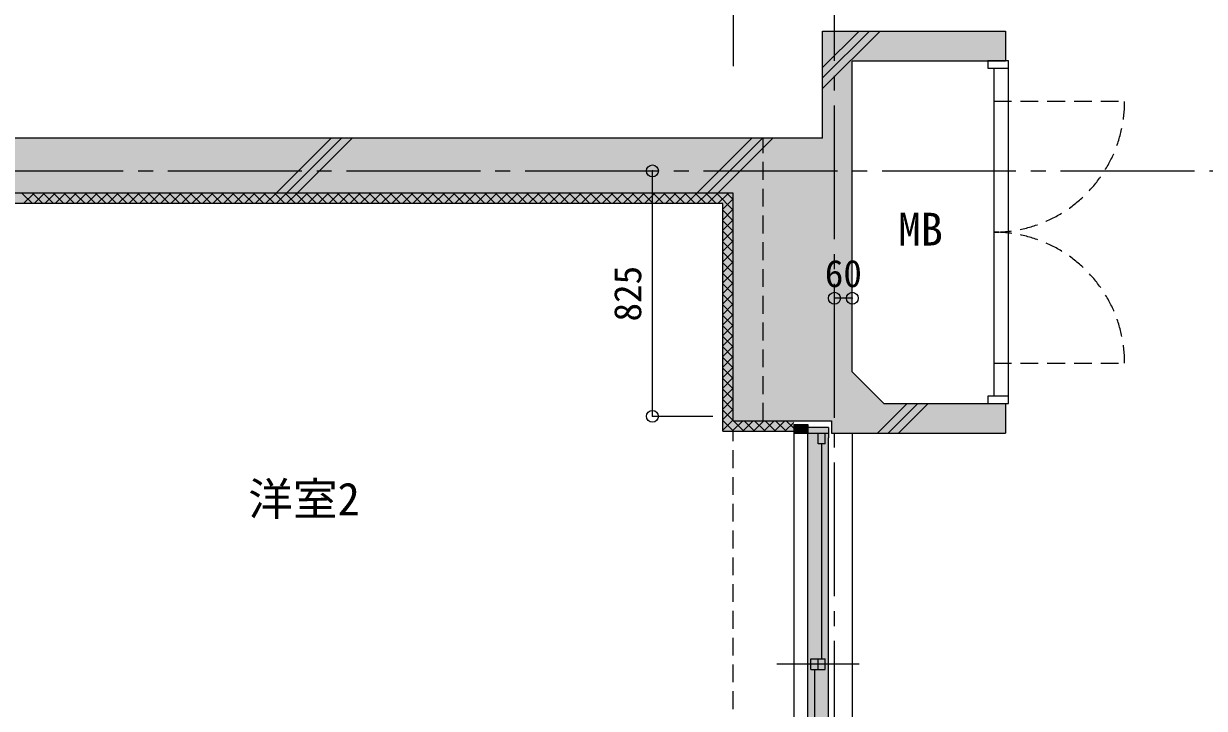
# Model space of a CAD drawing. Units: millimetres at full size, sheet at 1:50; details may follow other scales. Extents: x -9674 to 9699, y -6794 to 6791.
# Drawn here: x 3698 to 7666, y 1435 to 3737 of the extents above; entities that cross this region are included whole.
import ezdxf
from ezdxf.enums import TextEntityAlignment as Align

# ---------------------------------------------------------------- set-up
doc = ezdxf.new("R2010")
doc.units = ezdxf.units.MM
doc.header["$LTSCALE"] = 50
doc.header["$PDMODE"] = 32
doc.header["$PDSIZE"] = 40
doc.linetypes.add('CHAIN2', pattern=[12, 9, -1, 1, -1])
doc.linetypes.add('DASHED1', pattern=[1.8, 1.2, -0.6])
for name, color, linetype, lineweight in [('1-0_芯', 7, 'CHAIN2', 9), ('1-1_躯体', 2, 'Continuous', 25), ('1-3_建具', 3, 'Continuous', 18), ('1-8_ハッチ', 4, 'Continuous', 9), ('1-A_文字', 7, 'Continuous', 9), ('1-B_寸法', 7, 'Continuous', 9), ('1-C_梁', 7, 'DASHED1', 9)]:
    doc.layers.add(name, color=color, linetype=linetype, lineweight=lineweight)
for name, color, linetype in [('4-0', 1, 'Continuous'), ('4-1', 2, 'Continuous'), ('4-F', 4, 'Continuous')]:
    doc.layers.add(name, color=color, linetype=linetype)
doc.styles.add('ＭＳ ゴシック', font='')
doc.styles.get('ＭＳ ゴシック').set_extended_font_data('MS Gothic')

msp = doc.modelspace()

# ---------------------------------------------------------------- linework, layer by layer
at = {"layer": '1-0_芯'}
for p, q in [((6422.5, -4188.13), (6422.5, 4241.87)), ((-8417.5, 3241.87), (8192.5, 3241.87))]:
    msp.add_line(p, q, dxfattribs=at)
at = {"layer": '1-1_躯体'}
for p, q in [((6482.5, 2565.94), (6482.5, 3611.87)), ((6482.5, 3611.87), (6997.5, 3611.87)), ((6997.5, 3611.87), (6947.5, 3611.87)), ((6997.5, 3611.87), (6947.5, 3611.87)), ((6382.5, 3351.87), (-7017.5, 3351.87)), ((6082.5, 3166.87), (-6617.5, 3166.87)), ((6082.5, 2401.87), (6082.5, 3166.87)), ((6947.5, 2459.87), (6997.5, 2459.87)), ((6947.5, 2459.87), (6997.5, 2459.87)), ((6997.5, 2459.87), (6997.5, 2359.87)), ((6082.5, 2401.87), (6412.5, 2401.87)), ((6412.5, 2401.87), (6412.5, 2359.87)), ((6412.5, 2359.87), (6997.5, 2359.87))]:
    msp.add_line(p, q, dxfattribs=at)
at = {"layer": '1-1_躯体', "linetype": 'DASHED1'}
msp.add_line((6182.5, 2401.87), (6182.5, 3351.87), dxfattribs=at)
at = {"layer": '1-1_躯体'}
for points in [[(6382.5, 3351.87), (6382.5, 3711.87), (6997.5, 3711.87), (6997.5, 3611.87)], [(6482.5, 2565.94), (6588.57, 2459.87), (6947.5, 2459.87)]]:
    msp.add_lwpolyline(points, dxfattribs=at)
at = {"layer": '1-3_建具', "color": 7, "lineweight": 9}
for p, q in [((6937.5, 3611.87), (6937.5, 3586.87)), ((7007.5, 3611.87), (6937.5, 3611.87)), ((6937.5, 3611.87), (6937.5, 3586.87)), ((7007.5, 3586.87), (7007.5, 3611.87)), ((6937.5, 3586.87), (7007.5, 3586.87)), ((6957.5, 3586.87), (6957.5, 2484.87)), ((7007.5, 2484.87), (7007.5, 3586.87)), ((6937.5, 2484.87), (6937.5, 2459.87)), ((7007.5, 2484.87), (6937.5, 2484.87)), ((6285.5, 2359.87), (6285.5, 807.89)), ((6402.5, 2379.87), (6332.5, 2379.87)), ((6332.5, 2359.87), (6402.5, 2359.87)), ((6332.5, 2344.87), (6332.5, 2359.87)), ((6332.5, 822.89), (6332.5, 2344.87)), ((6402.5, 2379.87), (6402.5, 2344.87)), ((6402.5, 822.89), (6402.5, 2344.87)), ((6482.5, 2359.87), (6482.5, 807.89)), ((6505.98, 1583.88), (6229.02, 1583.88))]:
    msp.add_line(p, q, dxfattribs=at)
at = {"layer": '1-3_建具', "color": 7, "linetype": 'DASHED1', "lineweight": 9}
for p, q in [((6957.5, 3475.87), (7397.5, 3475.87)), ((6957.5, 2595.87), (7397.5, 2595.87))]:
    msp.add_line(p, q, dxfattribs=at)
at = {"layer": '1-3_建具'}
for p, q in [((6285.5, 2389.87), (6286.53, 2389.87)), ((6285.5, 2389.87), (6332.5, 2389.87)), ((6332.5, 2389.87), (6332.5, 2359.87)), ((6391.5, 2324.87), (6391.5, 2359.87)), ((6379.5, 1601.38), (6379.5, 2324.87)), ((6343.5, 1566.38), (6343.5, 1601.38)), ((6343.5, 1601.38), (6391.5, 1601.38)), ((6367.5, 1566.38), (6367.5, 1601.38)), ((6391.5, 1566.38), (6391.5, 1601.38)), ((6343.5, 1566.38), (6391.5, 1566.38)), ((6355.5, 1566.38), (6355.5, 842.89))]:
    msp.add_line(p, q, dxfattribs=at)
at = {"layer": '1-3_建具', "color": 7, "lineweight": 9}
msp.add_lwpolyline([(6937.5, 2459.87), (7007.5, 2459.87), (7007.5, 2484.87)], dxfattribs=at)
at = {"layer": '1-3_建具'}
for points in [[(6285.5, 2389.87), (6285.5, 2359.87), (6332.5, 2359.87)], [(6391.5, 2324.87), (6367.5, 2324.87), (6367.5, 2359.87)]]:
    msp.add_lwpolyline(points, dxfattribs=at)
at = {"layer": '1-3_建具', "color": 7, "linetype": 'DASHED1', "lineweight": 9}
for centre, start, end in [((6957.5, 3475.87), 270, 0), ((6957.5, 2595.87), 0, 90)]:
    msp.add_arc(centre, 440, start, end, dxfattribs=at)
at = {"layer": '1-8_ハッチ'}
for p, q in [((6382.5, 3518.72), (6575.65, 3711.87)), ((6382.5, 3554.07), (6540.3, 3711.87)), ((6382.5, 3589.43), (6504.94, 3711.87)), ((4545.73, 3166.87), (4730.73, 3351.87)), ((4581.08, 3166.87), (4766.08, 3351.87)), ((4616.44, 3166.87), (4801.44, 3351.87)), ((5959.94, 3166.87), (6144.94, 3351.87)), ((5995.3, 3166.87), (6180.3, 3351.87)), ((6030.65, 3166.87), (6215.65, 3351.87)), ((3692.07, 3166.87), (3727.07, 3131.87)), ((3697.55, 3131.87), (3732.55, 3166.87)), ((3727.42, 3166.87), (3762.42, 3131.87)), ((3732.91, 3131.87), (3767.91, 3166.87)), ((3762.78, 3166.87), (3797.78, 3131.87)), ((3768.27, 3131.87), (3803.27, 3166.87)), ((3798.13, 3166.87), (3833.13, 3131.87)), ((3803.62, 3131.87), (3838.62, 3166.87)), ((3833.49, 3166.87), (3868.49, 3131.87)), ((3838.98, 3131.87), (3873.98, 3166.87)), ((3868.84, 3166.87), (3903.84, 3131.87)), ((3874.33, 3131.87), (3909.33, 3166.87)), ((3904.2, 3166.87), (3939.2, 3131.87)), ((3909.69, 3131.87), (3944.69, 3166.87)), ((3939.55, 3166.87), (3974.55, 3131.87)), ((3945.04, 3131.87), (3980.04, 3166.87)), ((3974.91, 3166.87), (4009.91, 3131.87)), ((3980.4, 3131.87), (4015.4, 3166.87)), ((4010.26, 3166.87), (4045.26, 3131.87)), ((4015.75, 3131.87), (4050.75, 3166.87)), ((4045.62, 3166.87), (4080.62, 3131.87)), ((4051.11, 3131.87), (4086.11, 3166.87)), ((4080.98, 3166.87), (4115.98, 3131.87)), ((4086.46, 3131.87), (4121.46, 3166.87)), ((4116.33, 3166.87), (4151.33, 3131.87)), ((4121.82, 3131.87), (4156.82, 3166.87)), ((4151.69, 3166.87), (4186.69, 3131.87)), ((4157.17, 3131.87), (4192.17, 3166.87)), ((4187.04, 3166.87), (4222.04, 3131.87)), ((4192.53, 3131.87), (4227.53, 3166.87)), ((4222.4, 3166.87), (4257.4, 3131.87)), ((4227.88, 3131.87), (4262.88, 3166.87)), ((4257.75, 3166.87), (4292.75, 3131.87)), ((4263.24, 3131.87), (4298.24, 3166.87)), ((4293.11, 3166.87), (4328.11, 3131.87)), ((4298.6, 3131.87), (4333.6, 3166.87)), ((4328.46, 3166.87), (4363.46, 3131.87)), ((4333.95, 3131.87), (4368.95, 3166.87)), ((4363.82, 3166.87), (4398.82, 3131.87)), ((4369.31, 3131.87), (4404.31, 3166.87)), ((4399.17, 3166.87), (4434.17, 3131.87)), ((4404.66, 3131.87), (4439.66, 3166.87)), ((4434.53, 3166.87), (4469.53, 3131.87)), ((4440.02, 3131.87), (4475.02, 3166.87)), ((4469.88, 3166.87), (4504.88, 3131.87)), ((4475.37, 3131.87), (4510.37, 3166.87)), ((4505.24, 3166.87), (4540.24, 3131.87)), ((4510.73, 3131.87), (4545.73, 3166.87)), ((4540.59, 3166.87), (4575.59, 3131.87)), ((4546.08, 3131.87), (4581.08, 3166.87)), ((4575.95, 3166.87), (4610.95, 3131.87)), ((4581.44, 3131.87), (4616.44, 3166.87)), ((4611.31, 3166.87), (4646.31, 3131.87)), ((4616.79, 3131.87), (4651.79, 3166.87)), ((4646.66, 3166.87), (4681.66, 3131.87)), ((4652.15, 3131.87), (4687.15, 3166.87)), ((4682.02, 3166.87), (4717.02, 3131.87)), ((4687.5, 3131.87), (4722.5, 3166.87)), ((4717.37, 3166.87), (4752.37, 3131.87)), ((4722.86, 3131.87), (4757.86, 3166.87)), ((4752.73, 3166.87), (4787.73, 3131.87)), ((4758.21, 3131.87), (4793.21, 3166.87)), ((4788.08, 3166.87), (4823.08, 3131.87)), ((4793.57, 3131.87), (4828.57, 3166.87)), ((4823.44, 3166.87), (4858.44, 3131.87)), ((4828.93, 3131.87), (4863.93, 3166.87)), ((4858.79, 3166.87), (4893.79, 3131.87)), ((4864.28, 3131.87), (4899.28, 3166.87)), ((4894.15, 3166.87), (4929.15, 3131.87)), ((4899.64, 3131.87), (4934.64, 3166.87)), ((4929.5, 3166.87), (4964.5, 3131.87)), ((4934.99, 3131.87), (4969.99, 3166.87)), ((4964.86, 3166.87), (4999.86, 3131.87)), ((4970.35, 3131.87), (5005.35, 3166.87)), ((5000.21, 3166.87), (5035.21, 3131.87)), ((5005.7, 3131.87), (5040.7, 3166.87)), ((5035.57, 3166.87), (5070.57, 3131.87)), ((5041.06, 3131.87), (5076.06, 3166.87)), ((5070.92, 3166.87), (5105.92, 3131.87)), ((5076.41, 3131.87), (5111.41, 3166.87)), ((5106.28, 3166.87), (5141.28, 3131.87)), ((5111.77, 3131.87), (5146.77, 3166.87)), ((5141.64, 3166.87), (5176.64, 3131.87)), ((5147.12, 3131.87), (5182.12, 3166.87)), ((5176.99, 3166.87), (5211.99, 3131.87)), ((5182.48, 3131.87), (5217.48, 3166.87)), ((5212.35, 3166.87), (5247.35, 3131.87)), ((5217.83, 3131.87), (5252.83, 3166.87)), ((5247.7, 3166.87), (5282.7, 3131.87)), ((5253.19, 3131.87), (5288.19, 3166.87)), ((5283.06, 3166.87), (5318.06, 3131.87)), ((5288.54, 3131.87), (5323.54, 3166.87)), ((5318.41, 3166.87), (5353.41, 3131.87)), ((5323.9, 3131.87), (5358.9, 3166.87)), ((5353.77, 3166.87), (5388.77, 3131.87)), ((5359.26, 3131.87), (5394.26, 3166.87)), ((5389.12, 3166.87), (5424.12, 3131.87)), ((5394.61, 3131.87), (5429.61, 3166.87)), ((5424.48, 3166.87), (5459.48, 3131.87)), ((5429.97, 3131.87), (5464.97, 3166.87)), ((5459.83, 3166.87), (5494.83, 3131.87)), ((5465.32, 3131.87), (5500.32, 3166.87)), ((5495.19, 3166.87), (5530.19, 3131.87)), ((5500.68, 3131.87), (5535.68, 3166.87)), ((5530.54, 3166.87), (5565.54, 3131.87)), ((5536.03, 3131.87), (5571.03, 3166.87)), ((5565.9, 3166.87), (5600.9, 3131.87)), ((5571.39, 3131.87), (5606.39, 3166.87)), ((5601.26, 3166.87), (5636.26, 3131.87)), ((5606.74, 3131.87), (5641.74, 3166.87)), ((5636.61, 3166.87), (5671.61, 3131.87)), ((5642.1, 3131.87), (5677.1, 3166.87)), ((5671.97, 3166.87), (5706.97, 3131.87)), ((5677.45, 3131.87), (5712.45, 3166.87)), ((5707.32, 3166.87), (5742.32, 3131.87)), ((5712.81, 3131.87), (5747.81, 3166.87)), ((5742.68, 3166.87), (5777.68, 3131.87)), ((5748.16, 3131.87), (5783.16, 3166.87)), ((5778.03, 3166.87), (5813.03, 3131.87)), ((5783.52, 3131.87), (5818.52, 3166.87)), ((5813.39, 3166.87), (5848.39, 3131.87)), ((5818.87, 3131.87), (5853.87, 3166.87)), ((5848.74, 3166.87), (5883.74, 3131.87)), ((5854.23, 3131.87), (5889.23, 3166.87)), ((5884.1, 3166.87), (5919.1, 3131.87)), ((5889.59, 3131.87), (5924.59, 3166.87)), ((5919.45, 3166.87), (5954.45, 3131.87)), ((5924.94, 3131.87), (5959.94, 3166.87)), ((5954.81, 3166.87), (5989.81, 3131.87)), ((5960.3, 3131.87), (5995.3, 3166.87)), ((5990.16, 3166.87), (6025.16, 3131.87)), ((5995.65, 3131.87), (6030.65, 3166.87)), ((6025.52, 3166.87), (6082.5, 3109.89)), ((6031.01, 3131.87), (6066.01, 3166.87)), ((6047.5, 3113.01), (6082.5, 3148.01)), ((6060.87, 3166.87), (6082.5, 3145.24)), ((6047.5, 3131.87), (-6582.5, 3131.87)), ((6047.5, 2366.87), (6047.5, 3131.87)), ((6047.5, 3077.65), (6082.5, 3112.65)), ((6047.5, 3109.53), (6082.5, 3074.53)), ((6047.5, 3042.3), (6082.5, 3077.3)), ((6047.5, 3074.18), (6082.5, 3039.18)), ((6047.5, 3006.94), (6082.5, 3041.94)), ((6047.5, 3038.82), (6082.5, 3003.82)), ((6047.5, 2971.59), (6082.5, 3006.59)), ((6047.5, 3003.47), (6082.5, 2968.47)), ((6047.5, 2936.23), (6082.5, 2971.23)), ((6047.5, 2968.11), (6082.5, 2933.11)), ((6047.5, 2900.87), (6082.5, 2935.87)), ((6047.5, 2932.76), (6082.5, 2897.76)), ((6047.5, 2865.52), (6082.5, 2900.52)), ((6047.5, 2897.4), (6082.5, 2862.4)), ((6047.5, 2830.16), (6082.5, 2865.16)), ((6047.5, 2862.05), (6082.5, 2827.05)), ((6047.5, 2794.81), (6082.5, 2829.81)), ((6047.5, 2826.69), (6082.5, 2791.69)), ((6047.5, 2759.45), (6082.5, 2794.45)), ((6047.5, 2791.33), (6082.5, 2756.33)), ((6047.5, 2724.1), (6082.5, 2759.1)), ((6047.5, 2755.98), (6082.5, 2720.98)), ((6047.5, 2688.74), (6082.5, 2723.74)), ((6047.5, 2720.62), (6082.5, 2685.62)), ((6047.5, 2653.39), (6082.5, 2688.39)), ((6047.5, 2685.27), (6082.5, 2650.27)), ((6047.5, 2618.03), (6082.5, 2653.03)), ((6047.5, 2649.91), (6082.5, 2614.91)), ((6047.5, 2582.68), (6082.5, 2617.68)), ((6047.5, 2614.56), (6082.5, 2579.56)), ((6047.5, 2547.32), (6082.5, 2582.32)), ((6047.5, 2579.2), (6082.5, 2544.2)), ((6047.5, 2511.97), (6082.5, 2546.97)), ((6047.5, 2543.85), (6082.5, 2508.85)), ((6047.5, 2476.61), (6082.5, 2511.61)), ((6047.5, 2508.49), (6082.5, 2473.49)), ((6047.5, 2441.26), (6082.5, 2476.26)), ((6047.5, 2473.14), (6082.5, 2438.14)), ((6047.5, 2405.9), (6082.5, 2440.9)), ((6047.5, 2437.78), (6118.41, 2366.87)), ((6567.15, 2359.87), (6667.15, 2459.87)), ((6602.51, 2359.87), (6702.51, 2459.87)), ((6637.87, 2359.87), (6737.87, 2459.87)), ((6047.5, 2370.54), (6082.5, 2405.54)), ((6047.5, 2402.43), (6083.06, 2366.87)), ((6079.18, 2366.87), (6114.18, 2401.87)), ((6114.54, 2366.87), (6149.54, 2401.87)), ((6118.77, 2401.87), (6153.77, 2366.87)), ((6149.89, 2366.87), (6184.89, 2401.87)), ((6154.12, 2401.87), (6189.12, 2366.87)), ((6185.25, 2366.87), (6220.25, 2401.87)), ((6189.48, 2401.87), (6224.48, 2366.87)), ((6220.6, 2366.87), (6255.6, 2401.87)), ((6224.83, 2401.87), (6259.83, 2366.87)), ((6255.96, 2366.87), (6285.5, 2396.41)), ((6260.19, 2401.87), (6285.5, 2376.56)), ((6047.5, 2366.87), (6285.5, 2366.87))]:
    msp.add_line(p, q, dxfattribs=at)
at = {"layer": '1-B_寸法'}
for p, q in [((6082.5, 3964.62), (6082.5, 3594.27)), ((5810.59, 2416.87), (5810.59, 3241.87)), ((6482.5, 2813.68), (6422.5, 2813.68)), ((5810.59, 2416.87), (6013.35, 2416.87))]:
    msp.add_line(p, q, dxfattribs=at)
at = {"layer": '1-B_寸法', "color": 3}
for p in [(5810.59, 3241.87), (6422.5, 2813.68), (6482.5, 2813.68), (5810.59, 2416.87)]:
    msp.add_point(p, dxfattribs=at)
at = {"layer": '1-C_梁'}
msp.add_line((6082.5, 802.87), (6082.5, 2366.87), dxfattribs=at)
at = {"layer": '4-0'}
for points in [[(6997.5, 3611.87), (6997.5, 3711.87), (6382.5, 3711.87)], [(6482.5, 3611.87), (6997.5, 3611.87), (6382.5, 3711.87)], [(6482.5, 3611.87), (6382.5, 3711.87), (6382.5, 3351.87)], [(6382.5, 3351.87), (6412.5, 2401.87), (6482.5, 3611.87)], [(6412.5, 2401.87), (6482.5, 2565.94), (6482.5, 3611.87)], [(-6917.5, 3351.87), (-6617.5, 3166.87), (6382.5, 3351.87), (6182.5, 3166.87)], [(6382.5, 3351.87), (6182.5, 3166.87), (6412.5, 2401.87)], [(6182.5, 2401.87), (6083.41, 2401.87), (6182.5, 3166.87), (6082.5, 3166.87)], [(6182.5, 3166.87), (6182.5, 2401.87), (6412.5, 2401.87)], [(6412.5, 2401.87), (6588.57, 2459.87), (6482.5, 2565.94)], [(6412.5, 2401.87), (6997.5, 2359.87), (6997.5, 2459.87)], [(6412.5, 2401.87), (6997.5, 2459.87), (6588.57, 2459.87)], [(6412.5, 2401.87), (6412.5, 2359.87), (6997.5, 2359.87)]]:
    msp.add_solid(points, dxfattribs=at)
at = {"layer": '4-1'}
msp.add_solid([(6332.55, 787.89), (6402.5, 787.89), (6332.5, 2379.87), (6402.5, 2379.87)], dxfattribs=at)
at = {"layer": '4-F'}
for points in [[(6047.5, 3131.87), (6082.5, 3166.87), (-6582.5, 3131.87), (-6617.5, 3166.87)], [(6082.5, 3166.87), (6047.5, 3131.87), (6082.5, 2401.87), (6047.5, 2366.87)], [(6082.5, 2401.87), (6047.5, 2366.87), (6182.5, 2401.87), (6147.5, 2366.87)], [(6147.5, 2366.87), (6182.5, 2401.87), (6285.5, 2366.87)], [(6285.5, 2366.87), (6285.39, 2401.97), (6182.5, 2401.87)], [(6286.53, 2389.87), (6332.5, 2389.87), (6285.5, 2359.87), (6332.5, 2359.87)]]:
    msp.add_solid(points, dxfattribs=at)

# ---------------------------------------------------------------- texts
at = {"layer": '1-A_文字', "style": 'ＭＳ ゴシック'}
for s, p in [('MB', (6637.24, 2958.05)), ('洋室2', (4452.47, 2051.15))]:
    msp.add_text(s, height=110, dxfattribs=at).set_placement(p, align=Align.BOTTOM_LEFT)
at = {"layer": '1-B_寸法', "style": 'ＭＳ ゴシック'}
msp.add_text('60', height=91.64, dxfattribs=at).set_placement((6390, 2823.68), align=Align.BOTTOM_LEFT)
msp.add_text('825', height=91.64, rotation=90, dxfattribs=at).set_placement((5800.59, 2735.62), align=Align.BOTTOM_LEFT)

doc.saveas('drawing.dxf')
